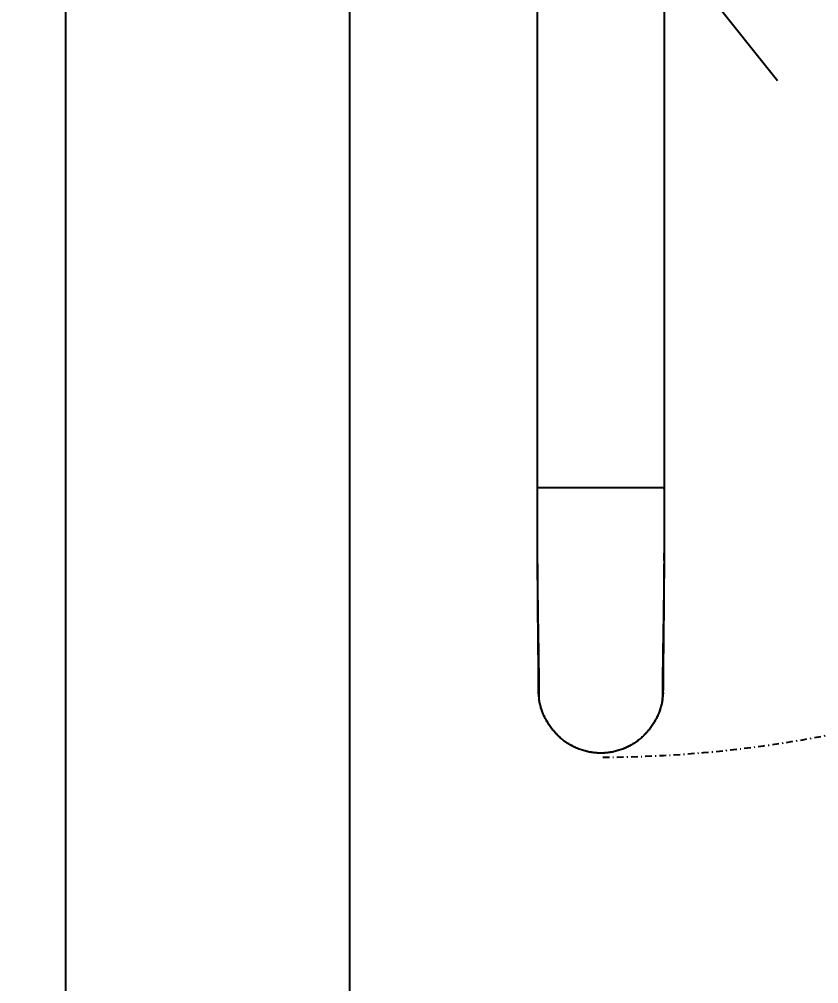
# Model space of a CAD drawing. Header units: millimetres. Extents: x -54028 to -48567, y 2760 to 5426.
# Drawn here: x -53934.1 to -53840, y 3998.8 to 4112.3 of the extents above; entities that cross this region are included whole.
import ezdxf

# ---------------------------------------------------------------- set-up
doc = ezdxf.new("R2010")
doc.units = ezdxf.units.MM
for name, pattern in [('( Hidden )', [0.375, 0.25, -0.125]), ('DASHDOT', [1, 0.5, -0.25, 0, -0.25]), ('DASHDOT2', [0.5, 0.25, -0.125, 0, -0.125])]:
    doc.linetypes.add(name, pattern=pattern)
doc.layers.add('Aks-profil aksesuar vs.', color=87, linetype='DASHDOT')
doc.layers.add('DOĞRAMA GÖRÜNÜŞ', color=165, linetype='Continuous', lineweight=0)
doc.styles.get("Standard").update_dxf_attribs({"font": 'arial.ttf'})
doc.dimstyles.new('ÖLÇÜ', dxfattribs={"dimtxt": 50, "dimasz": 20, "dimexe": 1.25, "dimexo": 30, "dimgap": 20, "dimtad": 0, "dimdec": 0, "dimtxsty": 'Standard', "dimcen": 2.5, "dimadec": 1, "dimazin": 0, "dimtfac": 1, "dimtdec": 0, "dimtmove": 0, "dimatfit": 3, "dimfxl": 1, "dimarcsym": 0})

# ---------------------------------------------------------------- blocks, each defined once
blk = doc.blocks.new('*D28')
at = {"color": 0, "lineweight": -2, "transparency": 16777216}
for p, q in [((-53958.59, 5303.2), (-53996.57, 5303.2)), ((-53995.32, 5283.2), (-53995.32, 4313.2)), ((-53995.32, 3153.2), (-53995.32, 4123.2)), ((-53958.59, 3133.2), (-53996.57, 3133.2))]:
    blk.add_line(p, q, dxfattribs=at)
at = {"color": 0, "transparency": 16777216}
for points in [[(-53998.65, 5283.2), (-53991.99, 5283.2), (-53995.32, 5303.2)], [(-53998.65, 3153.2), (-53991.99, 3153.2), (-53995.32, 3133.2)]]:
    blk.add_solid(points, dxfattribs=at)
at = {"layer": 'Defpoints', "color": 0, "transparency": 16777216}
for p in [(-53995.32, 5303.2), (-53928.59, 5303.2), (-53928.59, 3133.2)]:
    blk.add_point(p, dxfattribs=at)
at = {"color": 0, "transparency": 16777216, "insert": (-53995.32, 4218.2), "char_height": 50, "attachment_point": 5, "rotation": 90}
blk.add_mtext('2170', dxfattribs=at)
blk = doc.blocks.new('hbshb kol')
at = {"layer": 'Aks-profil aksesuar vs.', "color": 0, "linetype": 'Continuous'}
for p, q in [((9.5, -210.6), (9.5, -210.36)), ((9.48, -219.09), (9.46, -221.32)), ((-9.27, -242), (-9.36, -241.13)), ((9.36, -241.14), (9.27, -242))]:
    blk.add_line(p, q, dxfattribs=at)
for points in [[(-9.48, -219.09), (-9.48, -218.88), (-9.48, -218.67), (-9.48, -218.46), (-9.48, -218.25), (-9.49, -218.03), (-9.49, -217.82), (-9.49, -217.61), (-9.49, -217.4), (-9.49, -217.18), (-9.49, -216.97), (-9.49, -216.76), (-9.49, -216.54), (-9.49, -216.33), (-9.49, -216.11), (-9.49, -215.89), (-9.49, -215.68), (-9.5, -215.46), (-9.5, -215.24), (-9.5, -215.02), (-9.5, -214.8), (-9.5, -214.58), (-9.5, -214.36), (-9.5, -214.14), (-9.5, -213.92), (-9.5, -213.7), (-9.5, -213.48), (-9.5, -213.26), (-9.5, -213.04), (-9.5, -212.81), (-9.5, -212.59), (-9.5, -212.37), (-9.5, -212.15), (-9.5, -211.92), (-9.5, -211.7), (-9.5, -211.48), (-9.5, -211.26), (-9.5, -211.03), (-9.5, -210.81), (-9.5, -210.59), (-9.5, -210.36), (-9.5, -96.44)], [(9.5, -96.44), (9.5, -210.36), (9.5, -210.56), (9.5, -210.76), (9.5, -210.95), (9.5, -211.15), (9.5, -211.35), (9.5, -211.54), (9.5, -211.74), (9.5, -211.94), (9.5, -212.13), (9.5, -212.33), (9.5, -212.52), (9.5, -212.72), (9.5, -212.91), (9.5, -213.11), (9.5, -213.3), (9.5, -213.5), (9.5, -213.69), (9.5, -213.89), (9.5, -214.08), (9.5, -214.28), (9.5, -214.47), (9.5, -214.66), (9.5, -214.86), (9.5, -215.05), (9.5, -215.24), (9.49, -215.43), (9.49, -215.63), (9.49, -215.82), (9.49, -216.01), (9.49, -216.2), (9.49, -216.39), (9.49, -216.58), (9.49, -216.78), (9.49, -216.97), (9.49, -217.16), (9.49, -217.35), (9.49, -217.54), (9.49, -217.72), (9.49, -217.91), (9.49, -218.1), (9.49, -218.28), (9.48, -218.47), (9.48, -218.65), (9.48, -218.83), (9.48, -219.02), (9.48, -219.2), (9.48, -219.37), (9.48, -219.55)], [(-9.26, -242.21), (-9.26, -242.08), (-9.26, -241.95), (-9.26, -241.81), (-9.27, -241.68), (-9.27, -241.55), (-9.27, -241.42), (-9.27, -241.28), (-9.27, -241.15), (-9.27, -241.02), (-9.27, -240.89), (-9.27, -240.75), (-9.27, -240.62), (-9.27, -240.49), (-9.27, -240.36), (-9.27, -240.22), (-9.27, -240.09), (-9.27, -239.96), (-9.27, -239.83), (-9.27, -239.7), (-9.27, -239.56), (-9.27, -239.43), (-9.27, -239.3), (-9.27, -239.17), (-9.27, -239.03), (-9.27, -238.9), (-9.27, -238.77), (-9.27, -238.64), (-9.27, -238.5), (-9.27, -238.37), (-9.27, -238.24), (-9.27, -238.11), (-9.27, -237.97), (-9.27, -237.84), (-9.27, -237.7), (-9.27, -237.56), (-9.28, -237.42), (-9.28, -237.27), (-9.28, -237.12), (-9.28, -236.96), (-9.28, -236.8), (-9.28, -236.63), (-9.28, -236.46), (-9.29, -236.28), (-9.29, -236.09), (-9.29, -235.9), (-9.29, -235.7), (-9.3, -235.5), (-9.3, -235.29), (-9.3, -235.07), (-9.31, -234.85), (-9.31, -234.62), (-9.31, -234.39), (-9.32, -234.16), (-9.32, -233.91), (-9.33, -233.67), (-9.33, -233.41), (-9.33, -233.15), (-9.34, -232.89), (-9.34, -232.62), (-9.35, -232.35), (-9.35, -232.07), (-9.36, -231.79), (-9.36, -231.51), (-9.37, -231.22), (-9.37, -230.92), (-9.38, -230.62), (-9.38, -230.32), (-9.39, -230.01), (-9.39, -229.7), (-9.4, -229.38), (-9.4, -229.06), (-9.4, -228.74), (-9.41, -228.41), (-9.41, -228.08), (-9.42, -227.74), (-9.42, -227.41), (-9.43, -227.06), (-9.43, -226.72), (-9.44, -226.37), (-9.44, -226.02), (-9.44, -225.67), (-9.45, -225.31), (-9.45, -224.95), (-9.45, -224.59), (-9.46, -224.22), (-9.46, -223.86), (-9.46, -223.49), (-9.47, -223.12), (-9.47, -222.74), (-9.47, -222.36), (-9.47, -221.99), (-9.48, -221.6), (-9.48, -221.22), (-9.48, -220.84), (-9.48, -220.45), (-9.48, -220.06), (-9.49, -219.67), (-9.49, -219.28), (-9.49, -218.88), (-9.49, -218.49), (-9.49, -218.09), (-9.49, -217.69), (-9.49, -217.29), (-9.49, -216.89), (-9.5, -216.49), (-9.5, -216.09), (-9.5, -215.68), (-9.5, -215.28), (-9.5, -214.87), (-9.5, -214.47), (-9.5, -214.06), (-9.5, -213.65), (-9.5, -213.24), (-9.5, -212.83), (-9.5, -212.42), (-9.5, -212.01), (-9.5, -211.6), (-9.5, -211.19), (-9.5, -210.78), (-9.5, -210.36), (-9.48, -210.36), (-9.46, -210.36), (-9.44, -210.36), (-9.42, -210.36), (-9.4, -210.36), (-9.37, -210.36), (-9.34, -210.36), (-9.31, -210.36), (-9.27, -210.36), (-9.23, -210.36), (-9.18, -210.36), (-9.13, -210.36), (-9.07, -210.36), (-9.01, -210.36), (-8.94, -210.36), (-8.87, -210.36), (-8.8, -210.36), (-8.72, -210.36), (-8.64, -210.36), (-8.55, -210.36), (-8.47, -210.36), (-8.37, -210.36), (-8.28, -210.36), (-8.18, -210.36), (-8.08, -210.36), (-7.97, -210.36), (-7.86, -210.36), (-7.74, -210.36), (-7.62, -210.36), (-7.5, -210.36), (-7.37, -210.36), (-7.24, -210.36), (-7.11, -210.36), (-6.97, -210.36), (-6.83, -210.36), (-6.69, -210.36), (-6.54, -210.36), (-6.39, -210.36), (-6.24, -210.36), (-6.08, -210.36), (-5.92, -210.36), (-5.76, -210.36), (-5.6, -210.36), (-5.43, -210.36), (-5.26, -210.36), (-5.09, -210.36), (-4.91, -210.36), (-4.73, -210.36), (-4.55, -210.36), (-4.37, -210.36), (-4.19, -210.36), (-4, -210.36), (-3.81, -210.36), (-3.62, -210.36), (-3.43, -210.36), (-3.24, -210.36), (-3.04, -210.36), (-2.85, -210.36), (-2.65, -210.36), (-2.45, -210.36), (-2.25, -210.36), (-2.05, -210.36), (-1.85, -210.36), (-1.64, -210.36), (-1.44, -210.36), (-1.24, -210.36), (-1.03, -210.36), (-0.83, -210.36), (-0.62, -210.36), (-0.41, -210.36), (-0.21, -210.36), (0, -210.36), (0.21, -210.36), (0.41, -210.36), (0.62, -210.36), (0.83, -210.36), (1.03, -210.36), (1.24, -210.36), (1.44, -210.36), (1.64, -210.36), (1.85, -210.36), (2.05, -210.36), (2.25, -210.36), (2.45, -210.36), (2.65, -210.36), (2.85, -210.36), (3.04, -210.36), (3.24, -210.36), (3.43, -210.36), (3.62, -210.36), (3.81, -210.36), (4, -210.36), (4.19, -210.36), (4.37, -210.36), (4.55, -210.36), (4.73, -210.36), (4.91, -210.36), (5.09, -210.36), (5.26, -210.36), (5.43, -210.36), (5.6, -210.36), (5.76, -210.36), (5.92, -210.36), (6.08, -210.36), (6.24, -210.36), (6.39, -210.36), (6.54, -210.36), (6.69, -210.36), (6.83, -210.36), (6.97, -210.36), (7.11, -210.36), (7.24, -210.36), (7.37, -210.36), (7.5, -210.36), (7.62, -210.36), (7.74, -210.36), (7.86, -210.36), (7.97, -210.36), (8.08, -210.36), (8.18, -210.36), (8.28, -210.36), (8.37, -210.36), (8.47, -210.36), (8.55, -210.36), (8.64, -210.36), (8.72, -210.36), (8.8, -210.36), (8.87, -210.36), (8.94, -210.36), (9.01, -210.36), (9.07, -210.36), (9.13, -210.36), (9.18, -210.36), (9.23, -210.36), (9.27, -210.36), (9.31, -210.36), (9.34, -210.36), (9.37, -210.36), (9.4, -210.36), (9.42, -210.36), (9.44, -210.36), (9.46, -210.36), (9.48, -210.36), (9.5, -210.36), (9.5, -210.78), (9.5, -211.19), (9.5, -211.6), (9.5, -212.01), (9.5, -212.42), (9.5, -212.83), (9.5, -213.24), (9.5, -213.65), (9.5, -214.06), (9.5, -214.47), (9.5, -214.87), (9.5, -215.28), (9.5, -215.68), (9.5, -216.09), (9.49, -216.49), (9.49, -216.89), (9.49, -217.29), (9.49, -217.69), (9.49, -218.09), (9.49, -218.49), (9.49, -218.89), (9.49, -219.28), (9.49, -219.67), (9.48, -220.06), (9.48, -220.45), (9.48, -220.84), (9.48, -221.22), (9.48, -221.61), (9.47, -221.99), (9.47, -222.37), (9.47, -222.74), (9.47, -223.12), (9.46, -223.49), (9.46, -223.86), (9.46, -224.23), (9.45, -224.59), (9.45, -224.95), (9.45, -225.31), (9.44, -225.67), (9.44, -226.02), (9.44, -226.37), (9.43, -226.72), (9.43, -227.06), (9.42, -227.41), (9.42, -227.74), (9.41, -228.08), (9.41, -228.41), (9.41, -228.74), (9.4, -229.06), (9.4, -229.38), (9.39, -229.7), (9.39, -230.01), (9.38, -230.32), (9.38, -230.62), (9.37, -230.92), (9.37, -231.22), (9.36, -231.51), (9.36, -231.79), (9.35, -232.08), (9.35, -232.35), (9.34, -232.63), (9.34, -232.89), (9.33, -233.16), (9.33, -233.41), (9.33, -233.67), (9.32, -233.92), (9.32, -234.16), (9.31, -234.4), (9.31, -234.63), (9.31, -234.85), (9.3, -235.07), (9.3, -235.29), (9.3, -235.5), (9.29, -235.7), (9.29, -235.9), (9.29, -236.09), (9.29, -236.28), (9.28, -236.46), (9.28, -236.63), (9.28, -236.8), (9.28, -236.97), (9.28, -237.12), (9.28, -237.28), (9.27, -237.42), (9.27, -237.57), (9.27, -237.71), (9.27, -237.84), (9.27, -237.98), (9.27, -238.11), (9.27, -238.24), (9.27, -238.38), (9.27, -238.51), (9.27, -238.64), (9.27, -238.77), (9.27, -238.91), (9.27, -239.04), (9.27, -239.17), (9.27, -239.3), (9.27, -239.44), (9.27, -239.57), (9.27, -239.7), (9.27, -239.83), (9.27, -239.97), (9.27, -240.1), (9.27, -240.23), (9.27, -240.36), (9.27, -240.49), (9.27, -240.63), (9.27, -240.76), (9.27, -240.89), (9.27, -241.02), (9.27, -241.16), (9.27, -241.29), (9.26, -241.42), (9.26, -241.55), (9.26, -241.69), (9.26, -241.82), (9.26, -241.95), (9.26, -242.08), (9.26, -242.22), (9.33, -240.84)], [(9.49, -220.92), (9.49, -221.22), (9.49, -221.53), (9.49, -221.83), (9.48, -222.14), (9.48, -222.44), (9.48, -222.74), (9.48, -223.04), (9.48, -223.34), (9.48, -223.63), (9.48, -223.93), (9.47, -224.22), (9.47, -224.51), (9.47, -224.79), (9.47, -225.07), (9.47, -225.35), (9.47, -225.63), (9.46, -225.91), (9.46, -226.19), (9.46, -226.46), (9.46, -226.73), (9.46, -227), (9.45, -227.26), (9.45, -227.52), (9.45, -227.79), (9.45, -228.04), (9.45, -228.3), (9.44, -228.55), (9.44, -228.8), (9.44, -229.05), (9.44, -229.29), (9.43, -229.54), (9.43, -229.78), (9.43, -230.01), (9.43, -230.24), (9.42, -230.48), (9.42, -230.7), (9.42, -230.93), (9.42, -231.15), (9.42, -231.37), (9.41, -231.58), (9.41, -231.79), (9.41, -232), (9.41, -232.21), (9.4, -232.41), (9.4, -232.61), (9.4, -232.81), (9.4, -233), (9.4, -233.19), (9.39, -233.37), (9.39, -233.56), (9.39, -233.73), (9.39, -233.91), (9.39, -234.08), (9.39, -234.25), (9.38, -234.41), (9.38, -234.57), (9.38, -234.73), (9.38, -234.88), (9.38, -235.03), (9.38, -235.17), (9.37, -235.31), (9.37, -235.45), (9.37, -235.59), (9.37, -235.72), (9.37, -235.84), (9.37, -235.96), (9.37, -236.08), (9.37, -236.2), (9.37, -236.31), (9.37, -236.42), (9.36, -236.53), (9.36, -236.64), (9.36, -236.74), (9.36, -236.85), (9.36, -236.95), (9.36, -237.06), (9.36, -237.16), (9.36, -237.26), (9.36, -237.37), (9.36, -237.47), (9.36, -237.58), (9.36, -237.68), (9.36, -237.79), (9.36, -237.89), (9.36, -238), (9.36, -238.11), (9.36, -238.21), (9.36, -238.32), (9.36, -238.42), (9.36, -238.53), (9.36, -238.64), (9.36, -238.74), (9.36, -238.85), (9.35, -238.96), (9.35, -239.06), (9.35, -239.17), (9.35, -239.27), (9.35, -239.38), (9.35, -239.49), (9.35, -239.59), (9.35, -239.7), (9.35, -239.8), (9.35, -239.91), (9.35, -240.01), (9.35, -240.11), (9.35, -240.22), (9.35, -240.32), (9.35, -240.43), (9.35, -240.53), (9.35, -240.63), (9.35, -240.74), (9.35, -240.84)], [(-9.35, -240.84), (-9.35, -240.76), (-9.35, -240.67), (-9.35, -240.59), (-9.35, -240.51), (-9.35, -240.42), (-9.35, -240.34), (-9.35, -240.26), (-9.35, -240.17), (-9.35, -240.09), (-9.35, -240), (-9.35, -239.92), (-9.35, -239.84), (-9.35, -239.75), (-9.35, -239.67), (-9.35, -239.58), (-9.35, -239.5), (-9.35, -239.42), (-9.35, -239.33), (-9.35, -239.25), (-9.35, -239.16), (-9.35, -239.08), (-9.36, -238.99), (-9.36, -238.91), (-9.36, -238.82), (-9.36, -238.74), (-9.36, -238.65), (-9.36, -238.57), (-9.36, -238.48), (-9.36, -238.4), (-9.36, -238.31), (-9.36, -238.23), (-9.36, -238.14), (-9.36, -238.06), (-9.36, -237.97), (-9.36, -237.89), (-9.36, -237.8), (-9.36, -237.72), (-9.36, -237.63), (-9.36, -237.55), (-9.36, -237.47), (-9.36, -237.38), (-9.36, -237.3), (-9.36, -237.22), (-9.36, -237.13), (-9.36, -237.05), (-9.36, -236.97), (-9.36, -236.88), (-9.36, -236.8), (-9.36, -236.72), (-9.37, -236.63), (-9.37, -236.54), (-9.37, -236.46), (-9.37, -236.37), (-9.37, -236.28), (-9.37, -236.19), (-9.37, -236.1), (-9.37, -236.01), (-9.37, -235.91), (-9.37, -235.81), (-9.37, -235.71), (-9.37, -235.61), (-9.37, -235.51), (-9.38, -235.4), (-9.38, -235.29), (-9.38, -235.17), (-9.38, -235.06), (-9.38, -234.94), (-9.38, -234.82), (-9.38, -234.69), (-9.38, -234.57), (-9.39, -234.44), (-9.39, -234.31), (-9.39, -234.18), (-9.39, -234.04), (-9.39, -233.91), (-9.39, -233.77), (-9.39, -233.63), (-9.4, -233.48), (-9.4, -233.34), (-9.4, -233.19), (-9.4, -233.04), (-9.4, -232.88), (-9.4, -232.73), (-9.41, -232.57), (-9.41, -232.41), (-9.41, -232.25), (-9.41, -232.08), (-9.41, -231.92), (-9.41, -231.75), (-9.42, -231.58), (-9.42, -231.4), (-9.42, -231.23), (-9.42, -231.05), (-9.42, -230.87), (-9.42, -230.69), (-9.43, -230.51), (-9.43, -230.32), (-9.43, -230.13), (-9.43, -229.94), (-9.43, -229.75), (-9.44, -229.56), (-9.44, -229.36), (-9.44, -229.16), (-9.44, -228.97), (-9.44, -228.77), (-9.44, -228.56), (-9.45, -228.36), (-9.45, -228.15), (-9.45, -227.94), (-9.45, -227.73), (-9.45, -227.52), (-9.46, -227.31), (-9.46, -227.1), (-9.46, -226.88), (-9.46, -226.66), (-9.46, -226.44), (-9.46, -226.22), (-9.46, -226), (-9.47, -225.78), (-9.47, -225.55), (-9.47, -225.32), (-9.47, -225.09), (-9.47, -224.86), (-9.47, -224.63), (-9.47, -224.4), (-9.48, -224.17), (-9.48, -223.93), (-9.48, -223.7), (-9.48, -223.46), (-9.48, -223.22), (-9.48, -222.98), (-9.48, -222.74), (-9.48, -222.5), (-9.48, -222.26), (-9.49, -222.01), (-9.49, -221.76)], [(-9.26, -242.21), (-9.31, -241.2), (-9.31, -241.17), (-9.32, -241.14), (-9.32, -241.11), (-9.32, -241.08), (-9.33, -241.05), (-9.33, -241.02), (-9.33, -240.99), (-9.34, -240.96), (-9.34, -240.93), (-9.34, -240.9), (-9.34, -240.87), (-9.35, -240.84), (-9.35, -240.81), (-9.35, -240.78), (-9.35, -240.75), (-9.35, -240.72), (-9.35, -240.69), (-9.35, -240.66), (-9.34, -240.63), (-9.34, -240.6), (-9.34, -240.57), (-9.33, -240.54), (-9.33, -240.51), (-9.32, -240.48), (-9.32, -240.45), (-9.31, -240.42), (-9.3, -240.39), (-9.3, -240.37), (-9.29, -240.34), (-9.28, -240.31), (-9.28, -240.28), (-9.27, -240.25)], [(9.23, -242.21), (9.26, -242.22), (9.22, -242.4), (9.18, -242.58), (9.14, -242.76), (9.1, -242.94), (9.05, -243.11), (9, -243.29), (8.95, -243.47), (8.9, -243.65), (8.84, -243.82), (8.78, -243.99), (8.72, -244.17), (8.65, -244.34), (8.57, -244.51), (8.5, -244.67), (8.42, -244.84), (8.33, -245.01), (8.25, -245.17), (8.16, -245.33), (8.07, -245.49), (7.97, -245.65), (7.87, -245.81), (7.77, -245.96), (7.67, -246.11), (7.56, -246.26), (7.45, -246.41), (7.34, -246.56), (7.23, -246.7), (7.11, -246.85), (6.99, -246.99), (6.87, -247.12), (6.74, -247.26), (6.61, -247.39), (6.48, -247.52), (6.35, -247.65), (6.21, -247.77), (6.08, -247.9), (5.94, -248.02), (5.79, -248.13), (5.65, -248.25), (5.5, -248.36), (5.35, -248.47), (5.2, -248.58), (5.05, -248.68), (4.89, -248.78), (4.74, -248.88), (4.58, -248.97), (4.42, -249.06), (4.25, -249.15), (4.09, -249.23), (3.92, -249.31), (3.76, -249.39), (3.59, -249.46), (3.42, -249.53), (3.24, -249.6), (3.07, -249.67), (2.9, -249.73), (2.72, -249.78), (2.55, -249.84), (2.37, -249.89), (2.19, -249.93), (2.01, -249.98), (1.83, -250.02), (1.65, -250.05), (1.47, -250.08), (1.28, -250.11), (1.1, -250.14), (0.92, -250.16), (0.73, -250.18), (0.55, -250.19), (0.37, -250.2), (0.18, -250.21), (0, -250.21), (-0.19, -250.21), (-0.37, -250.2), (-0.56, -250.19), (-0.74, -250.18), (-0.92, -250.16), (-1.11, -250.14), (-1.29, -250.11), (-1.47, -250.08), (-1.65, -250.05), (-1.84, -250.01), (-2.02, -249.98), (-2.2, -249.93), (-2.37, -249.89), (-2.55, -249.84), (-2.73, -249.78), (-2.9, -249.72), (-3.08, -249.66), (-3.25, -249.6), (-3.42, -249.53), (-3.59, -249.46), (-3.76, -249.39), (-3.93, -249.31), (-4.1, -249.23), (-4.26, -249.14), (-4.42, -249.06), (-4.58, -248.97), (-4.74, -248.87), (-4.9, -248.78), (-5.05, -248.68), (-5.21, -248.57), (-5.36, -248.47), (-5.51, -248.36), (-5.65, -248.25), (-5.8, -248.13), (-5.94, -248.01), (-6.08, -247.89), (-6.22, -247.77), (-6.35, -247.64), (-6.49, -247.52), (-6.62, -247.39), (-6.75, -247.25), (-6.87, -247.12), (-6.99, -246.98), (-7.11, -246.84), (-7.23, -246.7), (-7.35, -246.55), (-7.46, -246.41), (-7.57, -246.26), (-7.67, -246.11), (-7.78, -245.95), (-7.88, -245.8), (-7.97, -245.64), (-8.07, -245.49), (-8.16, -245.33), (-8.25, -245.16), (-8.34, -245), (-8.42, -244.84), (-8.5, -244.67), (-8.58, -244.5), (-8.65, -244.33), (-8.72, -244.16), (-8.78, -243.99), (-8.85, -243.81), (-8.9, -243.64), (-8.96, -243.46), (-9.01, -243.29), (-9.05, -243.11), (-9.1, -242.93), (-9.14, -242.75), (-9.18, -242.57), (-9.22, -242.39), (-9.26, -242.21), (-9.23, -242.2)], [(9.25, -242.21), (9.21, -242.38), (9.17, -242.56), (9.13, -242.73), (9.09, -242.9), (9.05, -243.07), (9, -243.24), (8.96, -243.4), (8.91, -243.57), (8.86, -243.74), (8.8, -243.9), (8.75, -244.07), (8.69, -244.23), (8.62, -244.4), (8.55, -244.56), (8.48, -244.72), (8.41, -244.87), (8.33, -245.03), (8.25, -245.19), (8.17, -245.34), (8.08, -245.49), (7.99, -245.64), (7.89, -245.79), (7.8, -245.94), (7.7, -246.08), (7.6, -246.23), (7.5, -246.37), (7.39, -246.51), (7.28, -246.65), (7.17, -246.78), (7.06, -246.92), (6.95, -247.05), (6.83, -247.18), (6.71, -247.31), (6.59, -247.43), (6.47, -247.55), (6.34, -247.68), (6.21, -247.79), (6.08, -247.91), (5.95, -248.02), (5.81, -248.14), (5.67, -248.24), (5.54, -248.35), (5.4, -248.45), (5.25, -248.56), (5.11, -248.65), (4.96, -248.75), (4.81, -248.84), (4.66, -248.93), (4.51, -249.02), (4.36, -249.11), (4.2, -249.19), (4.05, -249.27), (3.89, -249.34), (3.73, -249.41), (3.57, -249.48), (3.41, -249.55), (3.25, -249.61), (3.08, -249.67), (2.92, -249.73), (2.75, -249.79), (2.58, -249.84), (2.42, -249.88), (2.25, -249.93), (2.08, -249.97), (1.91, -250.01), (1.74, -250.05), (1.56, -250.08), (1.39, -250.11), (1.22, -250.13), (1.05, -250.16), (0.87, -250.17), (0.7, -250.19), (0.52, -250.2), (0.35, -250.21), (0.17, -250.22), (0, -250.22), (-0.18, -250.22), (-0.35, -250.21), (-0.53, -250.2), (-0.7, -250.19), (-0.87, -250.17), (-1.05, -250.16), (-1.22, -250.13), (-1.39, -250.11), (-1.57, -250.08), (-1.74, -250.05), (-1.91, -250.01), (-2.08, -249.97), (-2.25, -249.93), (-2.42, -249.88), (-2.59, -249.84), (-2.76, -249.79), (-2.92, -249.73), (-3.09, -249.67), (-3.25, -249.61), (-3.41, -249.55), (-3.58, -249.48), (-3.74, -249.41), (-3.9, -249.34), (-4.05, -249.27), (-4.21, -249.19), (-4.36, -249.1), (-4.52, -249.02), (-4.67, -248.93), (-4.82, -248.84), (-4.97, -248.75), (-5.11, -248.65), (-5.26, -248.55), (-5.4, -248.45), (-5.54, -248.35), (-5.68, -248.24), (-5.82, -248.13), (-5.95, -248.02), (-6.09, -247.91), (-6.22, -247.79), (-6.34, -247.67), (-6.47, -247.55), (-6.6, -247.43), (-6.72, -247.3), (-6.84, -247.17), (-6.95, -247.04), (-7.07, -246.91), (-7.18, -246.78), (-7.29, -246.64), (-7.4, -246.5), (-7.5, -246.36), (-7.61, -246.22), (-7.71, -246.08), (-7.8, -245.93), (-7.9, -245.78), (-7.99, -245.63), (-8.08, -245.48), (-8.16, -245.33), (-8.25, -245.18), (-8.33, -245.02), (-8.41, -244.86), (-8.48, -244.71), (-8.56, -244.55), (-8.63, -244.39), (-8.69, -244.23), (-8.76, -244.06), (-8.82, -243.9), (-8.87, -243.73), (-8.93, -243.57), (-8.98, -243.4), (-9.02, -243.23), (-9.07, -243.06), (-9.11, -242.89), (-9.15, -242.72), (-9.18, -242.55), (-9.22, -242.38), (-9.25, -242.21)]]:
    blk.add_lwpolyline(points, dxfattribs=at)
at = {"layer": 'Aks-profil aksesuar vs.', "color": 251, "linetype": 'DASHDOT2', "ltscale": 4}
blk.add_arc((-0.57, -68.98), 181.86, 270.2692, 90.3946, dxfattribs=at)

msp = doc.modelspace()

# ---------------------------------------------------------------- linework, layer by layer
for points in [[(-53063.59, 3133.2), (-53928.59, 3133.2), (-53928.59, 5303.2), (-53063.59, 5303.2)], [(-53096.99, 3166.6), (-53895.19, 3166.6), (-53895.19, 5269.8), (-53096.99, 5269.8)]]:
    msp.add_lwpolyline(points, close=True)
at = {"linetype": '( Hidden )', "ltscale": 100}
msp.add_lwpolyline([(-53895.19, 3166.6), (-53493.59, 5269.8), (-53096.99, 3166.6), (-53895.19, 4168.2), (-53096.99, 5269.8)], dxfattribs=at)

# ---------------------------------------------------------------- block references
at = {"layer": 'DOĞRAMA GÖRÜNÜŞ', "xscale": 0.7844908131771426, "yscale": 0.7844908131771426, "zscale": 0.7844908131771426}
msp.add_blockref('hbshb kol', (-53865.65, 4222.21), dxfattribs=at)

# ---------------------------------------------------------------- dimensions: what is measured, and where the dimension line sits
dim = msp.add_linear_dim(base=(-53995.32, 5303.2), p1=(-53928.59, 3133.2), p2=(-53928.59, 5303.2), angle=90, dimstyle='ÖLÇÜ')
dim.commit()
dim.dimension.update_dxf_attribs({"geometry": '*D28', "text_midpoint": (-53995.32, 4218.2)})

doc.saveas('drawing.dxf')
